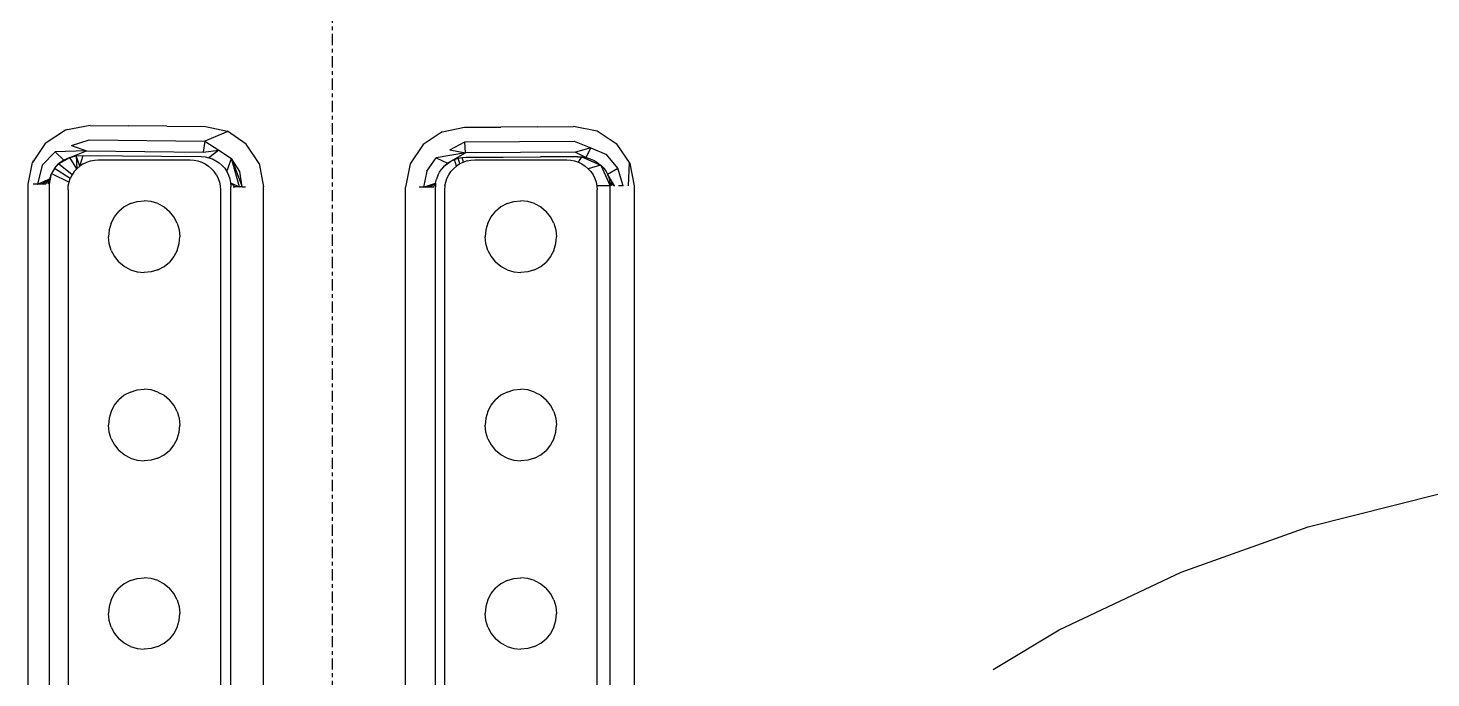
# Model space of a CAD drawing. Header units: millimetres. Extents: x -57554 to 16546, y 2142 to 98430.
# Drawn here: x -25677.2 to -25304.7, y 75495.4 to 75667.9 of the extents above; entities that cross this region are included whole.
import ezdxf

# ---------------------------------------------------------------- set-up
doc = ezdxf.new("R2010")
doc.units = ezdxf.units.MM
doc.linetypes.add('DXK_LINE_DOT3', pattern=[5.9187, 2.979, -0.9799, 0.9799, -0.9799])

msp = doc.modelspace()

# ---------------------------------------------------------------- linework, layer by layer
at = {"color": 1, "linetype": 'DXK_LINE_DOT3'}
msp.add_line((-25596.37, 71792.5), (-25596.37, 84292.5), dxfattribs=at)
at = {"color": 2, "linetype": 'Continuous'}
for p, q in [((-25667.29, 75640.81), (-25672.67, 75637.26)), ((-25660.7, 75642.04), (-25667.29, 75640.81)), ((-25666.71, 75640.92), (-25667.29, 75640.81)), ((-25660.7, 75642.04), (-25650.56, 75641.92)), ((-25640.35, 75641.82), (-25650.56, 75641.92)), ((-25640.35, 75641.82), (-25630.1, 75641.73)), ((-25624.19, 75640.45), (-25630.27, 75637.85)), ((-25630.1, 75641.73), (-25624.25, 75640.5)), ((-25624.25, 75640.5), (-25624.19, 75640.45)), ((-25619.26, 75637.07), (-25624.25, 75640.5)), ((-25567.27, 75640.35), (-25572.35, 75636.94)), ((-25567.27, 75640.35), (-25561.32, 75641.56)), ((-25561.32, 75641.56), (-25551.66, 75641.59)), ((-25542.02, 75641.64), (-25551.66, 75641.59)), ((-25542.02, 75641.64), (-25532.41, 75641.7)), ((-25526.07, 75640.48), (-25532.41, 75641.7)), ((-25520.8, 75637), (-25526.07, 75640.48)), ((-25672.67, 75637.26), (-25676.06, 75632.19)), ((-25665.64, 75636.67), (-25660.98, 75638.16)), ((-25665.64, 75636.67), (-25661.65, 75635.25)), ((-25660.98, 75638.16), (-25630.27, 75637.85)), ((-25630.27, 75637.85), (-25630.69, 75634.94)), ((-25630.27, 75637.85), (-25626.54, 75635.47)), ((-25615.89, 75631.89), (-25619.26, 75637.07)), ((-25572.35, 75636.94), (-25575.77, 75631.79)), ((-25572.35, 75636.94), (-25572.38, 75636.89)), ((-25565.26, 75635.52), (-25561.26, 75637.68)), ((-25561.26, 75637.68), (-25532.24, 75637.82)), ((-25561.11, 75634.77), (-25561.26, 75637.68)), ((-25532.24, 75637.82), (-25527.78, 75636.1)), ((-25520.8, 75637), (-25521.17, 75637.24)), ((-25517.39, 75631.9), (-25520.8, 75637)), ((-25676.06, 75632.19), (-25675.73, 75632.68)), ((-25673.42, 75631.45), (-25670, 75635.05)), ((-25661.65, 75635.25), (-25670, 75635.05)), ((-25667.74, 75632.77), (-25670, 75635.05)), ((-25667.74, 75632.77), (-25669.1, 75631.79)), ((-25668.91, 75631.92), (-25666.15, 75633.51)), ((-25666.15, 75633.51), (-25667.74, 75632.77)), ((-25666.15, 75633.51), (-25661.65, 75635.25)), ((-25666.15, 75633.51), (-25664.4, 75633.94)), ((-25664.25, 75630.55), (-25666.15, 75633.51)), ((-25664.4, 75633.94), (-25662.54, 75634.05)), ((-25664.4, 75633.94), (-25664.25, 75630.55)), ((-25663.46, 75631.23), (-25664.4, 75633.94)), ((-25663.46, 75631.23), (-25662.54, 75634.05)), ((-25662.54, 75634.05), (-25652.17, 75633.93)), ((-25661.65, 75635.25), (-25630.69, 75634.94)), ((-25660.64, 75632.6), (-25659.61, 75632.8)), ((-25659.61, 75632.8), (-25658.55, 75632.87)), ((-25658.55, 75632.87), (-25634.18, 75632.87)), ((-25652.17, 75633.93), (-25641.74, 75633.83)), ((-25641.74, 75633.83), (-25631.25, 75633.74)), ((-25634.18, 75632.87), (-25633.13, 75632.8)), ((-25633.13, 75632.8), (-25632.1, 75632.6)), ((-25631.25, 75633.74), (-25630.22, 75633.67)), ((-25630.69, 75634.94), (-25626.54, 75635.47)), ((-25630.22, 75633.67), (-25629.21, 75633.46)), ((-25626.54, 75635.47), (-25629.21, 75633.46)), ((-25629.21, 75633.46), (-25628.24, 75633.13)), ((-25628.24, 75633.13), (-25627.32, 75632.67)), ((-25627.32, 75632.67), (-25626.46, 75632.1)), ((-25626.54, 75635.47), (-25623.18, 75633.22)), ((-25624.42, 75629.77), (-25623.18, 75633.22)), ((-25621.07, 75625.75), (-25623.18, 75633.22)), ((-25620.95, 75629.8), (-25623.18, 75633.22)), ((-25623.18, 75633.22), (-25620.32, 75625.75)), ((-25571.37, 75629.9), (-25568.88, 75633.39)), ((-25561.11, 75634.77), (-25568.88, 75633.39)), ((-25568.88, 75633.39), (-25565.87, 75631.97)), ((-25565.26, 75635.52), (-25561.11, 75634.77)), ((-25564.98, 75632.53), (-25561.11, 75634.77)), ((-25564.98, 75632.53), (-25564.03, 75632.98)), ((-25564.03, 75632.98), (-25563.02, 75633.31)), ((-25563.46, 75631.23), (-25564.03, 75632.98)), ((-25563.02, 75633.31), (-25561.98, 75633.5)), ((-25562.58, 75631.8), (-25563.02, 75633.31)), ((-25561.98, 75633.5), (-25560.92, 75633.57)), ((-25561.64, 75632.26), (-25561.98, 75633.5)), ((-25531.86, 75634.91), (-25561.11, 75634.77)), ((-25560.92, 75633.57), (-25551.03, 75633.6)), ((-25560.64, 75632.6), (-25559.61, 75632.8)), ((-25559.61, 75632.8), (-25558.55, 75632.87)), ((-25558.55, 75632.87), (-25534.18, 75632.87)), ((-25551.03, 75633.6), (-25541.17, 75633.65)), ((-25531.34, 75633.71), (-25541.17, 75633.65)), ((-25534.18, 75632.87), (-25533.13, 75632.8)), ((-25533.13, 75632.8), (-25532.1, 75632.6)), ((-25527.78, 75636.1), (-25531.86, 75634.91)), ((-25531.86, 75634.91), (-25529.02, 75633.48)), ((-25531.34, 75633.71), (-25530.17, 75633.66)), ((-25531.1, 75632.26), (-25530.17, 75633.66)), ((-25530.17, 75633.66), (-25525.19, 75631.52)), ((-25530.17, 75633.66), (-25529.02, 75633.48)), ((-25529.02, 75633.48), (-25527.78, 75636.1)), ((-25529.02, 75633.48), (-25527.93, 75633.15)), ((-25527.93, 75633.15), (-25526.9, 75632.7)), ((-25527.78, 75636.1), (-25523.66, 75634.27)), ((-25526.9, 75632.7), (-25525.95, 75632.13)), ((-25520.6, 75630.68), (-25523.66, 75634.27)), ((-25677.21, 75626.4), (-25676.06, 75632.19)), ((-25673.42, 75631.45), (-25674.67, 75626.4)), ((-25671.55, 75626.4), (-25670.94, 75629.29)), ((-25671.4, 75627.87), (-25670.94, 75629.29)), ((-25670.17, 75630.61), (-25670.94, 75629.29)), ((-25670.94, 75629.29), (-25666.33, 75626.99)), ((-25670.17, 75630.61), (-25669.1, 75631.79)), ((-25665.99, 75627.97), (-25670.17, 75630.61)), ((-25665.53, 75628.9), (-25669.1, 75631.79)), ((-25664.94, 75629.77), (-25665.53, 75628.9)), ((-25664.94, 75629.77), (-25664.25, 75630.55)), ((-25664.25, 75630.55), (-25663.46, 75631.23)), ((-25662.58, 75631.8), (-25663.46, 75631.23)), ((-25662.58, 75631.8), (-25661.64, 75632.26)), ((-25661.64, 75632.26), (-25660.64, 75632.6)), ((-25632.1, 75632.6), (-25631.1, 75632.26)), ((-25631.1, 75632.26), (-25630.15, 75631.8)), ((-25630.15, 75631.8), (-25629.28, 75631.23)), ((-25629.28, 75631.23), (-25628.49, 75630.55)), ((-25627.8, 75629.77), (-25628.49, 75630.55)), ((-25627.21, 75628.9), (-25627.8, 75629.77)), ((-25626.46, 75632.1), (-25625.69, 75631.42)), ((-25625.69, 75631.42), (-25625.64, 75631.37)), ((-25625, 75630.64), (-25625.66, 75631.39)), ((-25625.64, 75631.37), (-25625, 75630.64)), ((-25625, 75630.64), (-25624.42, 75629.77)), ((-25624.42, 75629.77), (-25623.96, 75628.84)), ((-25620.32, 75625.75), (-25620.95, 75629.8)), ((-25615.87, 75631.81), (-25615.89, 75631.89)), ((-25615.89, 75631.89), (-25614.69, 75625.75)), ((-25575.77, 75631.79), (-25576.99, 75625.66)), ((-25571.37, 75629.9), (-25572.19, 75625.66)), ((-25568.44, 75628.73), (-25567.97, 75629.66)), ((-25567.97, 75629.66), (-25567.38, 75630.51)), ((-25566.69, 75631.27), (-25567.38, 75630.51)), ((-25566.67, 75631.29), (-25564.98, 75632.53)), ((-25566.67, 75631.29), (-25565.87, 75631.97)), ((-25565.87, 75631.97), (-25564.98, 75632.53)), ((-25565.53, 75628.9), (-25564.94, 75629.77)), ((-25564.94, 75629.77), (-25564.25, 75630.55)), ((-25564.25, 75630.55), (-25563.46, 75631.23)), ((-25562.58, 75631.8), (-25563.46, 75631.23)), ((-25561.64, 75632.26), (-25562.58, 75631.8)), ((-25560.64, 75632.6), (-25561.64, 75632.26)), ((-25532.1, 75632.6), (-25531.1, 75632.26)), ((-25531.1, 75632.26), (-25530.15, 75631.8)), ((-25530.15, 75631.8), (-25529.28, 75631.23)), ((-25529.28, 75631.23), (-25528.49, 75630.55)), ((-25525.19, 75631.52), (-25528.49, 75630.55)), ((-25528.49, 75630.55), (-25527.8, 75629.77)), ((-25527.8, 75629.77), (-25527.21, 75628.9)), ((-25525.95, 75632.13), (-25525.19, 75631.52)), ((-25525.95, 75632.13), (-25525.28, 75631.6)), ((-25525.28, 75631.6), (-25525.1, 75631.46)), ((-25525.19, 75631.52), (-25525.1, 75631.46)), ((-25525.1, 75631.46), (-25522.66, 75625.96)), ((-25525.1, 75631.46), (-25524.37, 75630.69)), ((-25524.37, 75630.69), (-25523.76, 75629.84)), ((-25523.76, 75629.84), (-25523.27, 75628.93)), ((-25523.34, 75629.06), (-25520.6, 75630.68)), ((-25521.47, 75625.96), (-25523.34, 75629.06)), ((-25523.27, 75628.93), (-25522.93, 75627.97)), ((-25519.2, 75625.96), (-25520.6, 75630.68)), ((-25517.77, 75625.96), (-25517.56, 75632.15)), ((-25516.21, 75625.96), (-25517.39, 75631.9)), ((-25677.21, 75478.04), (-25677.21, 75626.4)), ((-25672.59, 75626.4), (-25675.83, 75626.4)), ((-25674.67, 75626.4), (-25671.4, 75627.87)), ((-25674.57, 75626.4), (-25671.4, 75627.87)), ((-25671.4, 75627.87), (-25673.48, 75626.4)), ((-25672.59, 75626.4), (-25671.4, 75627.87)), ((-25671.4, 75627.87), (-25671.94, 75626.4)), ((-25671.55, 75626.4), (-25671.4, 75627.87)), ((-25671.55, 75478.04), (-25671.55, 75626.4)), ((-25666.6, 75624.93), (-25666.54, 75625.97)), ((-25666.54, 75625.97), (-25666.33, 75626.99)), ((-25666.33, 75626.99), (-25665.99, 75627.97)), ((-25665.53, 75628.9), (-25665.99, 75627.97)), ((-25627.21, 75628.9), (-25626.75, 75627.97)), ((-25626.75, 75627.97), (-25626.41, 75626.99)), ((-25626.41, 75626.99), (-25626.2, 75625.97)), ((-25626.2, 75625.97), (-25626.14, 75624.93)), ((-25623.96, 75628.84), (-25623.63, 75627.84)), ((-25623.63, 75627.84), (-25623.43, 75626.81)), ((-25623.43, 75626.81), (-25623.37, 75625.75)), ((-25622.31, 75625.75), (-25623.43, 75626.81)), ((-25623.43, 75626.81), (-25621.07, 75625.75)), ((-25623.37, 75492.85), (-25623.37, 75625.75)), ((-25622.78, 75625.75), (-25622.31, 75625.75)), ((-25620.24, 75625.75), (-25622.31, 75625.75)), ((-25620.32, 75625.75), (-25619.49, 75625.75)), ((-25620.24, 75625.75), (-25619.49, 75625.75)), ((-25614.69, 75492.85), (-25614.69, 75625.75)), ((-25576.99, 75492.73), (-25576.99, 75625.66)), ((-25569.59, 75625.66), (-25573.37, 75625.66)), ((-25572.19, 75625.66), (-25568.99, 75626.71)), ((-25571.81, 75625.66), (-25568.99, 75626.71)), ((-25568.99, 75626.71), (-25570.53, 75625.66)), ((-25569.59, 75625.66), (-25568.99, 75626.71)), ((-25568.99, 75626.71), (-25569.05, 75625.66)), ((-25569.05, 75492.73), (-25569.05, 75625.66)), ((-25568.99, 75626.71), (-25568.79, 75627.74)), ((-25568.44, 75628.73), (-25568.79, 75627.74)), ((-25566.54, 75625.97), (-25566.6, 75624.93)), ((-25566.54, 75625.97), (-25566.33, 75626.99)), ((-25566.33, 75626.99), (-25565.99, 75627.97)), ((-25565.99, 75627.97), (-25565.53, 75628.9)), ((-25527.21, 75628.9), (-25526.75, 75627.97)), ((-25526.75, 75627.97), (-25526.41, 75626.99)), ((-25526.41, 75626.99), (-25526.2, 75625.97)), ((-25522.66, 75625.96), (-25526.2, 75625.97)), ((-25526.2, 75625.97), (-25526.14, 75624.93)), ((-25522.93, 75627.97), (-25522.72, 75626.98)), ((-25522.72, 75626.98), (-25522.66, 75625.96)), ((-25522.22, 75625.96), (-25522.72, 75626.98)), ((-25522.72, 75626.98), (-25521.47, 75625.96)), ((-25522.66, 75478.16), (-25522.66, 75625.96)), ((-25519.2, 75625.96), (-25520.45, 75625.96)), ((-25516.21, 75478.16), (-25516.21, 75625.96)), ((-25666.6, 75624.93), (-25666.6, 75478.41)), ((-25650, 75621.28), (-25648.22, 75621.82)), ((-25648.22, 75621.82), (-25646.37, 75622)), ((-25644.52, 75621.82), (-25646.37, 75622)), ((-25642.73, 75621.28), (-25644.52, 75621.82)), ((-25626.14, 75624.93), (-25626.14, 75491.77)), ((-25566.6, 75624.93), (-25566.6, 75491.77)), ((-25550, 75621.28), (-25548.22, 75621.82)), ((-25548.22, 75621.82), (-25546.37, 75622)), ((-25544.52, 75621.82), (-25546.37, 75622)), ((-25542.73, 75621.28), (-25544.52, 75621.82)), ((-25526.14, 75478.41), (-25526.14, 75624.93)), ((-25655.15, 75616.13), (-25654.27, 75617.78)), ((-25654.27, 75617.78), (-25653.09, 75619.22)), ((-25651.65, 75620.4), (-25653.09, 75619.22)), ((-25650, 75621.28), (-25651.65, 75620.4)), ((-25642.73, 75621.28), (-25641.09, 75620.4)), ((-25641.09, 75620.4), (-25639.65, 75619.22)), ((-25638.47, 75617.78), (-25639.65, 75619.22)), ((-25637.59, 75616.13), (-25638.47, 75617.78)), ((-25555.15, 75616.13), (-25554.27, 75617.78)), ((-25554.27, 75617.78), (-25553.09, 75619.22)), ((-25551.65, 75620.4), (-25553.09, 75619.22)), ((-25550, 75621.28), (-25551.65, 75620.4)), ((-25542.73, 75621.28), (-25541.09, 75620.4)), ((-25541.09, 75620.4), (-25539.65, 75619.22)), ((-25538.47, 75617.78), (-25539.65, 75619.22)), ((-25537.59, 75616.13), (-25538.47, 75617.78)), ((-25655.69, 75614.35), (-25655.87, 75612.5)), ((-25655.15, 75616.13), (-25655.69, 75614.35)), ((-25637.59, 75616.13), (-25637.05, 75614.35)), ((-25637.05, 75614.35), (-25636.87, 75612.5)), ((-25555.69, 75614.35), (-25555.87, 75612.5)), ((-25555.15, 75616.13), (-25555.69, 75614.35)), ((-25537.59, 75616.13), (-25537.05, 75614.35)), ((-25537.05, 75614.35), (-25536.87, 75612.5)), ((-25655.69, 75610.65), (-25655.87, 75612.5)), ((-25655.15, 75608.86), (-25655.69, 75610.65)), ((-25637.59, 75608.86), (-25637.05, 75610.65)), ((-25637.05, 75610.65), (-25636.87, 75612.5)), ((-25555.69, 75610.65), (-25555.87, 75612.5)), ((-25555.15, 75608.86), (-25555.69, 75610.65)), ((-25537.59, 75608.86), (-25537.05, 75610.65)), ((-25537.05, 75610.65), (-25536.87, 75612.5)), ((-25655.15, 75608.86), (-25654.27, 75607.22)), ((-25654.27, 75607.22), (-25653.09, 75605.78)), ((-25638.47, 75607.22), (-25639.65, 75605.78)), ((-25637.59, 75608.86), (-25638.47, 75607.22)), ((-25555.15, 75608.86), (-25554.27, 75607.22)), ((-25554.27, 75607.22), (-25553.09, 75605.78)), ((-25538.47, 75607.22), (-25539.65, 75605.78)), ((-25537.59, 75608.86), (-25538.47, 75607.22)), ((-25651.65, 75604.6), (-25653.09, 75605.78)), ((-25650, 75603.72), (-25651.65, 75604.6)), ((-25650, 75603.72), (-25648.22, 75603.18)), ((-25648.22, 75603.18), (-25646.37, 75603)), ((-25644.52, 75603.18), (-25646.37, 75603)), ((-25642.73, 75603.72), (-25644.52, 75603.18)), ((-25642.73, 75603.72), (-25641.09, 75604.6)), ((-25641.09, 75604.6), (-25639.65, 75605.78)), ((-25551.65, 75604.6), (-25553.09, 75605.78)), ((-25550, 75603.72), (-25551.65, 75604.6)), ((-25550, 75603.72), (-25548.22, 75603.18)), ((-25548.22, 75603.18), (-25546.37, 75603)), ((-25544.52, 75603.18), (-25546.37, 75603)), ((-25542.73, 75603.72), (-25544.52, 75603.18)), ((-25542.73, 75603.72), (-25541.09, 75604.6)), ((-25541.09, 75604.6), (-25539.65, 75605.78)), ((-25651.65, 75570.4), (-25653.09, 75569.22)), ((-25650, 75571.28), (-25651.65, 75570.4)), ((-25650, 75571.28), (-25648.22, 75571.82)), ((-25648.22, 75571.82), (-25646.37, 75572)), ((-25644.52, 75571.82), (-25646.37, 75572)), ((-25642.73, 75571.28), (-25644.52, 75571.82)), ((-25642.73, 75571.28), (-25641.09, 75570.4)), ((-25641.09, 75570.4), (-25639.65, 75569.22)), ((-25551.65, 75570.4), (-25553.09, 75569.22)), ((-25550, 75571.28), (-25551.65, 75570.4)), ((-25550, 75571.28), (-25548.22, 75571.82)), ((-25548.22, 75571.82), (-25546.37, 75572)), ((-25544.52, 75571.82), (-25546.37, 75572)), ((-25542.73, 75571.28), (-25544.52, 75571.82)), ((-25542.73, 75571.28), (-25541.09, 75570.4)), ((-25541.09, 75570.4), (-25539.65, 75569.22)), ((-25655.15, 75566.13), (-25655.69, 75564.35)), ((-25655.15, 75566.13), (-25654.27, 75567.78)), ((-25654.27, 75567.78), (-25653.09, 75569.22)), ((-25638.47, 75567.78), (-25639.65, 75569.22)), ((-25637.59, 75566.13), (-25638.47, 75567.78)), ((-25637.59, 75566.13), (-25637.05, 75564.35)), ((-25555.15, 75566.13), (-25555.69, 75564.35)), ((-25555.15, 75566.13), (-25554.27, 75567.78)), ((-25554.27, 75567.78), (-25553.09, 75569.22)), ((-25538.47, 75567.78), (-25539.65, 75569.22)), ((-25537.59, 75566.13), (-25538.47, 75567.78)), ((-25537.59, 75566.13), (-25537.05, 75564.35)), ((-25655.69, 75564.35), (-25655.87, 75562.5)), ((-25655.69, 75560.65), (-25655.87, 75562.5)), ((-25637.05, 75564.35), (-25636.87, 75562.5)), ((-25637.05, 75560.65), (-25636.87, 75562.5)), ((-25555.69, 75564.35), (-25555.87, 75562.5)), ((-25555.69, 75560.65), (-25555.87, 75562.5)), ((-25537.05, 75564.35), (-25536.87, 75562.5)), ((-25537.05, 75560.65), (-25536.87, 75562.5)), ((-25655.15, 75558.86), (-25655.69, 75560.65)), ((-25655.15, 75558.86), (-25654.27, 75557.22)), ((-25637.59, 75558.86), (-25638.47, 75557.22)), ((-25637.59, 75558.86), (-25637.05, 75560.65)), ((-25555.15, 75558.86), (-25555.69, 75560.65)), ((-25555.15, 75558.86), (-25554.27, 75557.22)), ((-25537.59, 75558.86), (-25538.47, 75557.22)), ((-25537.59, 75558.86), (-25537.05, 75560.65)), ((-25654.27, 75557.22), (-25653.09, 75555.78)), ((-25651.65, 75554.6), (-25653.09, 75555.78)), ((-25650, 75553.72), (-25651.65, 75554.6)), ((-25642.73, 75553.72), (-25641.09, 75554.6)), ((-25641.09, 75554.6), (-25639.65, 75555.78)), ((-25638.47, 75557.22), (-25639.65, 75555.78)), ((-25554.27, 75557.22), (-25553.09, 75555.78)), ((-25551.65, 75554.6), (-25553.09, 75555.78)), ((-25550, 75553.72), (-25551.65, 75554.6)), ((-25542.73, 75553.72), (-25541.09, 75554.6)), ((-25541.09, 75554.6), (-25539.65, 75555.78)), ((-25538.47, 75557.22), (-25539.65, 75555.78)), ((-25650, 75553.72), (-25648.22, 75553.18)), ((-25648.22, 75553.18), (-25646.37, 75553)), ((-25644.52, 75553.18), (-25646.37, 75553)), ((-25642.73, 75553.72), (-25644.52, 75553.18)), ((-25550, 75553.72), (-25548.22, 75553.18)), ((-25548.22, 75553.18), (-25546.37, 75553)), ((-25544.52, 75553.18), (-25546.37, 75553)), ((-25542.73, 75553.72), (-25544.52, 75553.18)), ((-25337.32, 75535.53), (-25302.58, 75544.23)), ((-25371.05, 75523.46), (-25337.32, 75535.53)), ((-25650, 75521.28), (-25651.65, 75520.4)), ((-25650, 75521.28), (-25648.22, 75521.82)), ((-25648.22, 75521.82), (-25646.37, 75522)), ((-25644.52, 75521.82), (-25646.37, 75522)), ((-25642.73, 75521.28), (-25644.52, 75521.82)), ((-25642.73, 75521.28), (-25641.09, 75520.4)), ((-25550, 75521.28), (-25551.65, 75520.4)), ((-25550, 75521.28), (-25548.22, 75521.82)), ((-25548.22, 75521.82), (-25546.37, 75522)), ((-25544.52, 75521.82), (-25546.37, 75522)), ((-25542.73, 75521.28), (-25544.52, 75521.82)), ((-25542.73, 75521.28), (-25541.09, 75520.4)), ((-25403.43, 75508.15), (-25371.05, 75523.46)), ((-25655.15, 75516.13), (-25654.27, 75517.78)), ((-25654.27, 75517.78), (-25653.09, 75519.22)), ((-25651.65, 75520.4), (-25653.09, 75519.22)), ((-25641.09, 75520.4), (-25639.65, 75519.22)), ((-25638.47, 75517.78), (-25639.65, 75519.22)), ((-25637.59, 75516.13), (-25638.47, 75517.78)), ((-25555.15, 75516.13), (-25554.27, 75517.78)), ((-25554.27, 75517.78), (-25553.09, 75519.22)), ((-25551.65, 75520.4), (-25553.09, 75519.22)), ((-25541.09, 75520.4), (-25539.65, 75519.22)), ((-25538.47, 75517.78), (-25539.65, 75519.22)), ((-25537.59, 75516.13), (-25538.47, 75517.78)), ((-25655.69, 75514.35), (-25655.87, 75512.5)), ((-25655.15, 75516.13), (-25655.69, 75514.35)), ((-25637.59, 75516.13), (-25637.05, 75514.35)), ((-25637.05, 75514.35), (-25636.87, 75512.5)), ((-25555.69, 75514.35), (-25555.87, 75512.5)), ((-25555.15, 75516.13), (-25555.69, 75514.35)), ((-25537.59, 75516.13), (-25537.05, 75514.35)), ((-25537.05, 75514.35), (-25536.87, 75512.5)), ((-25655.69, 75510.65), (-25655.87, 75512.5)), ((-25655.15, 75508.86), (-25655.69, 75510.65)), ((-25637.59, 75508.86), (-25637.05, 75510.65)), ((-25637.05, 75510.65), (-25636.87, 75512.5)), ((-25555.69, 75510.65), (-25555.87, 75512.5)), ((-25555.15, 75508.86), (-25555.69, 75510.65)), ((-25537.59, 75508.86), (-25537.05, 75510.65)), ((-25537.05, 75510.65), (-25536.87, 75512.5)), ((-25655.15, 75508.86), (-25654.27, 75507.22)), ((-25654.27, 75507.22), (-25653.09, 75505.78)), ((-25638.47, 75507.22), (-25639.65, 75505.78)), ((-25637.59, 75508.86), (-25638.47, 75507.22)), ((-25555.15, 75508.86), (-25554.27, 75507.22)), ((-25554.27, 75507.22), (-25553.09, 75505.78)), ((-25538.47, 75507.22), (-25539.65, 75505.78)), ((-25537.59, 75508.86), (-25538.47, 75507.22)), ((-25420.96, 75497.64), (-25403.43, 75508.15)), ((-25651.65, 75504.6), (-25653.09, 75505.78)), ((-25650, 75503.72), (-25651.65, 75504.6)), ((-25650, 75503.72), (-25648.22, 75503.18)), ((-25648.22, 75503.18), (-25646.37, 75503)), ((-25644.52, 75503.18), (-25646.37, 75503)), ((-25642.73, 75503.72), (-25644.52, 75503.18)), ((-25642.73, 75503.72), (-25641.09, 75504.6)), ((-25641.09, 75504.6), (-25639.65, 75505.78)), ((-25551.65, 75504.6), (-25553.09, 75505.78)), ((-25550, 75503.72), (-25551.65, 75504.6)), ((-25550, 75503.72), (-25548.22, 75503.18)), ((-25548.22, 75503.18), (-25546.37, 75503)), ((-25544.52, 75503.18), (-25546.37, 75503)), ((-25542.73, 75503.72), (-25544.52, 75503.18)), ((-25542.73, 75503.72), (-25541.09, 75504.6)), ((-25541.09, 75504.6), (-25539.65, 75505.78))]:
    msp.add_line(p, q, dxfattribs=at)

doc.saveas('drawing.dxf')
